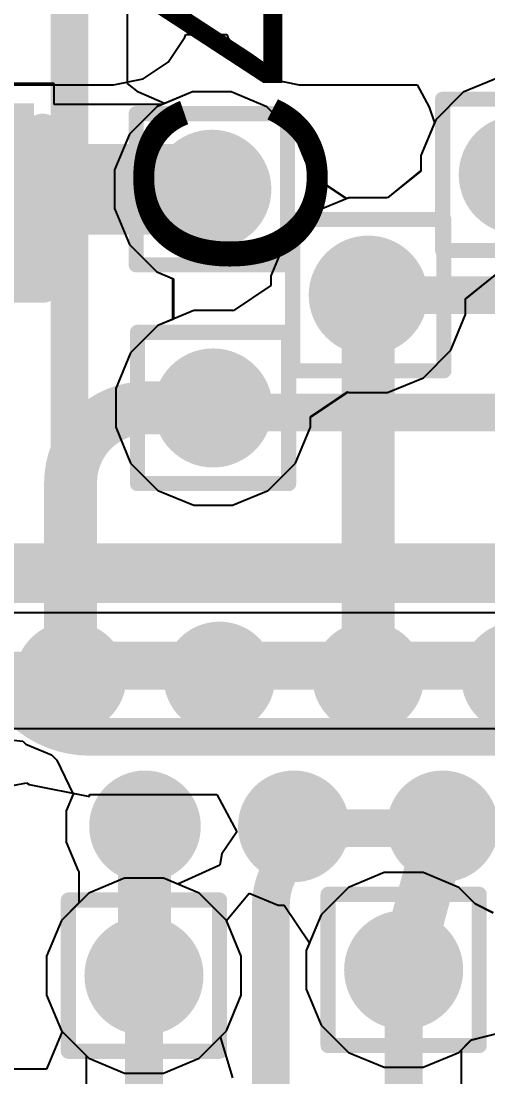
# Model space of a CAD drawing. Header units: inches. Extents: x -12 to 5355, y -7 to 5366.
# Drawn here: x 16.225 to 17.793, y 10.202 to 13.747 of the extents above; entities that cross this region are included whole.
import ezdxf

# ---------------------------------------------------------------- set-up
doc = ezdxf.new("R2010")
doc.units = ezdxf.units.IN
for name, color, linetype in [('BOTTOM LAYER', 5, 'Continuous'), ('Drill Drawing', 1, 'Continuous'), ('GROUND1', 16, 'Continuous'), ('GROUND2', 156, 'Continuous'), ('POWER', 76, 'Continuous'), ('SIGNAL', 90, 'Continuous'), ('TOP LAYER', 1, 'Continuous'), ('Top Overlay', 2, 'Continuous'), ('Top Paste', 8, 'Continuous'), ('Top Solder', 216, 'Continuous'), ('Via Holes', 16, 'Continuous')]:
    doc.layers.add(name, color=color, linetype=linetype)
doc.styles.add('Arial', font='', dxfattribs={"height": 0.2})
doc.styles.get('Arial').set_extended_font_data('Arial')

# ---------------------------------------------------------------- blocks, each defined once
blk = doc.blocks.new('AQFN50P700X700X85_HS_74N_42')
at = {"layer": 'TOP LAYER'}
h = blk.add_hatch(color=1, dxfattribs=at)
edge = h.paths.add_edge_path()
edge.add_arc((1.00000054, -2.74999958), 0.13750036, 0, 360)
h = blk.add_hatch(color=1, dxfattribs=at)
edge = h.paths.add_edge_path()
edge.add_arc((1.50000208, -2.74999958), 0.13750036, 0, 360)
h = blk.add_hatch(color=1, dxfattribs=at)
edge = h.paths.add_edge_path()
edge.add_arc((2.00000108, -2.74999958), 0.13750036, 0, 360)
h = blk.add_hatch(color=1, dxfattribs=at)
edge = h.paths.add_edge_path()
edge.add_arc((0.75000104, -3.24999858), 0.13750036, 0, 360)
h = blk.add_hatch(color=1, dxfattribs=at)
edge = h.paths.add_edge_path()
edge.add_arc((1.25000004, -3.24999858), 0.13750036, 0, 360)
h = blk.add_hatch(color=1, dxfattribs=at)
edge = h.paths.add_edge_path()
edge.add_arc((1.75000158, -3.24999858), 0.13750036, 0, 360)
h = blk.add_hatch(color=1, dxfattribs=at)
edge = h.paths.add_edge_path()
edge.add_arc((2.25000058, -3.24999858), 0.13750036, 0, 360)
at = {"layer": 'Top Paste'}
h = blk.add_hatch(color=8, dxfattribs=at)
edge = h.paths.add_edge_path()
edge.add_arc((1.00000054, -2.74999958), 0.1499997, 0, 360)
h = blk.add_hatch(color=8, dxfattribs=at)
edge = h.paths.add_edge_path()
edge.add_arc((1.50000208, -2.74999958), 0.1499997, 0, 360)
h = blk.add_hatch(color=8, dxfattribs=at)
edge = h.paths.add_edge_path()
edge.add_arc((2.00000108, -2.74999958), 0.1499997, 0, 360)
h = blk.add_hatch(color=8, dxfattribs=at)
edge = h.paths.add_edge_path()
edge.add_arc((0.75000104, -3.24999858), 0.1499997, 0, 360)
h = blk.add_hatch(color=8, dxfattribs=at)
edge = h.paths.add_edge_path()
edge.add_arc((1.25000004, -3.24999858), 0.1499997, 0, 360)
h = blk.add_hatch(color=8, dxfattribs=at)
edge = h.paths.add_edge_path()
edge.add_arc((1.75000158, -3.24999858), 0.1499997, 0, 360)
h = blk.add_hatch(color=8, dxfattribs=at)
edge = h.paths.add_edge_path()
edge.add_arc((2.25000058, -3.24999858), 0.1499997, 0, 360)
at = {"layer": 'Top Solder'}
h = blk.add_hatch(color=216, dxfattribs=at)
edge = h.paths.add_edge_path()
edge.add_arc((1.00000054, -2.74999958), 0.18750026, 0, 360)
h = blk.add_hatch(color=216, dxfattribs=at)
edge = h.paths.add_edge_path()
edge.add_arc((1.50000208, -2.74999958), 0.18750026, 0, 360)
h = blk.add_hatch(color=216, dxfattribs=at)
edge = h.paths.add_edge_path()
edge.add_arc((2.00000108, -2.74999958), 0.18750026, 0, 360)
h = blk.add_hatch(color=216, dxfattribs=at)
edge = h.paths.add_edge_path()
edge.add_arc((0.75000104, -3.24999858), 0.18750026, 0, 360)
h = blk.add_hatch(color=216, dxfattribs=at)
edge = h.paths.add_edge_path()
edge.add_arc((1.25000004, -3.24999858), 0.18750026, 0, 360)
h = blk.add_hatch(color=216, dxfattribs=at)
edge = h.paths.add_edge_path()
edge.add_arc((1.75000158, -3.24999858), 0.18750026, 0, 360)
h = blk.add_hatch(color=216, dxfattribs=at)
edge = h.paths.add_edge_path()
edge.add_arc((2.25000058, -3.24999858), 0.18750026, 0, 360)
at = {"layer": 'Top Overlay'}
blk.add_lwpolyline([(3.60000042, -3.59999788, 0.1999996, 0.1999996, 0), (-3.60000042, -3.59999788, 0.1999996, 0.1999996, 0)], format="xyseb", dxfattribs=at)
blk = doc.blocks.new('____0402_162')
at = {"layer": 'TOP LAYER'}
for points in [[(-0.6985, -0.3175), (-0.6985, 0.3175), (-0.2412999999999999, 0.3175), (-0.2413, -0.3175)], [(0.2412999999999999, -0.3175), (0.2413, 0.3175), (0.6985, 0.3175), (0.6985, -0.3175)]]:
    blk.add_hatch(color=1, dxfattribs=at).paths.add_polyline_path(points)
at = {"layer": 'Top Paste'}
for points in [[(-0.6985, -0.3175), (-0.6985, 0.3175), (-0.2412999999999999, 0.3175), (-0.2413, -0.3175)], [(0.2412999999999999, -0.3175), (0.2413, 0.3175), (0.6985, 0.3175), (0.6985, -0.3175)]]:
    blk.add_hatch(color=8, dxfattribs=at).paths.add_polyline_path(points)
at = {"layer": 'Top Solder'}
for points in [[(-0.7584998799999999, -0.37749988), (-0.7584998799999999, 0.37749988), (-0.18130012, 0.37749988), (-0.18130012, -0.37749988)], [(0.18130012, -0.37749988), (0.18130012, 0.37749988), (0.7584998799999999, 0.37749988), (0.7584998799999999, -0.37749988)]]:
    blk.add_hatch(color=216, dxfattribs=at).paths.add_polyline_path(points)
at = {"layer": 'Top Overlay'}
for points in [[(-0.7874, 0.4064, 0.127, 0.127, 0), (-0.7874, -0.4064, 0.127, 0.127, 0)], [(-0.7874, 0.4064, 0.127, 0.127, 0), (-0.2794, 0.4064, 0.127, 0.127, 0)], [(0.2794, 0.4064, 0.127, 0.127, 0), (0.7874, 0.4064, 0.127, 0.127, 0)], [(0.7874, 0.4064, 0.127, 0.127, 0), (0.7874, -0.4064, 0.127, 0.127, 0)], [(-0.7874, -0.4064, 0.127, 0.127, 0), (-0.2794, -0.4064, 0.127, 0.127, 0)], [(0.2794, -0.4064, 0.127, 0.127, 0), (0.7874, -0.4064, 0.127, 0.127, 0)]]:
    blk.add_lwpolyline(points, format="xyseb", dxfattribs=at)
for points in [[(-0.8191499999999999, 0.4064, 0.0635, 0.0635, 1), (-0.7556499999999999, 0.4064, 0.0635, 0.0635, 1)], [(-0.8191499999999999, 0.4064, 0.0635, 0.0635, 1), (-0.7556499999999999, 0.4064, 0.0635, 0.0635, 1)], [(-0.31115, 0.4064, 0.0635, 0.0635, 1), (-0.24765, 0.4064, 0.0635, 0.0635, 1)], [(0.24765, 0.4064, 0.0635, 0.0635, 1), (0.31115, 0.4064, 0.0635, 0.0635, 1)], [(0.7556499999999999, 0.4064, 0.0635, 0.0635, 1), (0.8191499999999999, 0.4064, 0.0635, 0.0635, 1)], [(0.7556499999999999, 0.4064, 0.0635, 0.0635, 1), (0.8191499999999999, 0.4064, 0.0635, 0.0635, 1)], [(-0.8191499999999999, -0.4064, 0.0635, 0.0635, 1), (-0.7556499999999999, -0.4064, 0.0635, 0.0635, 1)], [(-0.8191499999999999, -0.4064, 0.0635, 0.0635, 1), (-0.7556499999999999, -0.4064, 0.0635, 0.0635, 1)], [(-0.31115, -0.4064, 0.0635, 0.0635, 1), (-0.24765, -0.4064, 0.0635, 0.0635, 1)], [(0.24765, -0.4064, 0.0635, 0.0635, 1), (0.31115, -0.4064, 0.0635, 0.0635, 1)], [(0.7556499999999999, -0.4064, 0.0635, 0.0635, 1), (0.8191499999999999, -0.4064, 0.0635, 0.0635, 1)], [(0.7556499999999999, -0.4064, 0.0635, 0.0635, 1), (0.8191499999999999, -0.4064, 0.0635, 0.0635, 1)]]:
    blk.add_lwpolyline(points, format="xyseb", close=True, dxfattribs=at)

msp = doc.modelspace()

# ---------------------------------------------------------------- hatches: boundary and pattern name
at = {"layer": 'BOTTOM LAYER'}
h = msp.add_hatch(color=5, dxfattribs=at)
edge = h.paths.add_edge_path()
edge.add_arc((17.89500104, 13.23105812), 0.1999996, 0, 360)
h = msp.add_hatch(color=5, dxfattribs=at)
edge = h.paths.add_edge_path()
edge.add_arc((16.8656, 13.1826), 0.1999996, 0, 360)
h = msp.add_hatch(color=5, dxfattribs=at)
edge = h.paths.add_edge_path()
edge.add_arc((17.39099646, 12.827), 0.1999996, 0, 360)
h = msp.add_hatch(color=5, dxfattribs=at)
edge = h.paths.add_edge_path()
edge.add_arc((16.86980624, 12.44808788), 0.1999996, 0, 360)
h = msp.add_hatch(color=5, dxfattribs=at)
edge = h.paths.add_edge_path()
edge.add_arc((17.5100107, 10.56076882), 0.1999996, 0, 360)
h = msp.add_hatch(color=5, dxfattribs=at)
edge = h.paths.add_edge_path()
edge.add_arc((16.63758166, 10.54158928), 0.1999996, 0, 360)
at = {"layer": 'GROUND1'}
h = msp.add_hatch(color=16, dxfattribs=at)
edge = h.paths.add_edge_path()
edge.add_arc((17.89500104, 13.23105812), 0.1999996, 0, 360)
h = msp.add_hatch(color=16, dxfattribs=at)
edge = h.paths.add_edge_path()
edge.add_arc((16.8656, 13.1826), 0.1999996, 0, 360)
h = msp.add_hatch(color=16, dxfattribs=at)
edge = h.paths.add_edge_path()
edge.add_arc((17.39099646, 12.827), 0.1999996, 0, 360)
h = msp.add_hatch(color=16, dxfattribs=at)
edge = h.paths.add_edge_path()
edge.add_arc((16.86980624, 12.44808788), 0.1999996, 0, 360)
h = msp.add_hatch(color=16, dxfattribs=at)
edge = h.paths.add_edge_path()
edge.add_arc((17.5100107, 10.56076882), 0.1999996, 0, 360)
h = msp.add_hatch(color=16, dxfattribs=at)
edge = h.paths.add_edge_path()
edge.add_arc((16.63758166, 10.54158928), 0.1999996, 0, 360)
at = {"layer": 'GROUND2'}
h = msp.add_hatch(color=156, dxfattribs=at)
edge = h.paths.add_edge_path()
edge.add_arc((17.89500104, 13.23105812), 0.1999996, 0, 360)
h = msp.add_hatch(color=156, dxfattribs=at)
edge = h.paths.add_edge_path()
edge.add_arc((16.8656, 13.1826), 0.1999996, 0, 360)
h = msp.add_hatch(color=156, dxfattribs=at)
edge = h.paths.add_edge_path()
edge.add_arc((17.39099646, 12.827), 0.1999996, 0, 360)
h = msp.add_hatch(color=156, dxfattribs=at)
edge = h.paths.add_edge_path()
edge.add_arc((16.86980624, 12.44808788), 0.1999996, 0, 360)
h = msp.add_hatch(color=156, dxfattribs=at)
edge = h.paths.add_edge_path()
edge.add_arc((17.5100107, 10.56076882), 0.1999996, 0, 360)
h = msp.add_hatch(color=156, dxfattribs=at)
edge = h.paths.add_edge_path()
edge.add_arc((16.63758166, 10.54158928), 0.1999996, 0, 360)
at = {"layer": 'POWER'}
h = msp.add_hatch(color=76, dxfattribs=at)
edge = h.paths.add_edge_path()
edge.add_arc((17.89500104, 13.23105812), 0.1999996, 0, 360)
h = msp.add_hatch(color=76, dxfattribs=at)
edge = h.paths.add_edge_path()
edge.add_arc((16.8656, 13.1826), 0.1999996, 0, 360)
h = msp.add_hatch(color=76, dxfattribs=at)
edge = h.paths.add_edge_path()
edge.add_arc((17.39099646, 12.827), 0.1999996, 0, 360)
h = msp.add_hatch(color=76, dxfattribs=at)
edge = h.paths.add_edge_path()
edge.add_arc((16.86980624, 12.44808788), 0.1999996, 0, 360)
h = msp.add_hatch(color=76, dxfattribs=at)
edge = h.paths.add_edge_path()
edge.add_arc((17.5100107, 10.56076882), 0.1999996, 0, 360)
h = msp.add_hatch(color=76, dxfattribs=at)
edge = h.paths.add_edge_path()
edge.add_arc((16.63758166, 10.54158928), 0.1999996, 0, 360)
at = {"layer": 'SIGNAL'}
h = msp.add_hatch(color=90, dxfattribs=at)
edge = h.paths.add_edge_path()
edge.add_arc((17.89500104, 13.23105812), 0.1999996, 0, 360)
h = msp.add_hatch(color=90, dxfattribs=at)
edge = h.paths.add_edge_path()
edge.add_arc((16.8656, 13.1826), 0.1999996, 0, 360)
h = msp.add_hatch(color=90, dxfattribs=at)
edge = h.paths.add_edge_path()
edge.add_arc((17.39099646, 12.827), 0.1999996, 0, 360)
h = msp.add_hatch(color=90, dxfattribs=at)
edge = h.paths.add_edge_path()
edge.add_arc((16.86980624, 12.44808788), 0.1999996, 0, 360)
h = msp.add_hatch(color=90, dxfattribs=at)
edge = h.paths.add_edge_path()
edge.add_arc((17.5100107, 10.56076882), 0.1999996, 0, 360)
h = msp.add_hatch(color=90, dxfattribs=at)
edge = h.paths.add_edge_path()
edge.add_arc((16.63758166, 10.54158928), 0.1999996, 0, 360)
at = {"layer": 'TOP LAYER'}
h = msp.add_hatch(color=1, dxfattribs=at)
edge = h.paths.add_edge_path()
edge.add_arc((17.89500104, 13.23105812), 0.1999996, 0, 360)
h = msp.add_hatch(color=1, dxfattribs=at)
edge = h.paths.add_edge_path()
edge.add_arc((16.8656, 13.1826), 0.1999996, 0, 360)
h = msp.add_hatch(color=1, dxfattribs=at)
edge = h.paths.add_edge_path()
edge.add_arc((17.39099646, 12.827), 0.1999996, 0, 360)
h = msp.add_hatch(color=1, dxfattribs=at)
edge = h.paths.add_edge_path()
edge.add_arc((16.86980624, 12.44808788), 0.1999996, 0, 360)
h = msp.add_hatch(color=1, dxfattribs=at)
edge = h.paths.add_edge_path()
edge.add_arc((17.5100107, 10.56076882), 0.1999996, 0, 360)
h = msp.add_hatch(color=1, dxfattribs=at)
edge = h.paths.add_edge_path()
edge.add_arc((16.63758166, 10.54158928), 0.1999996, 0, 360)
at = {"layer": 'Via Holes'}
h = msp.add_hatch(color=7, dxfattribs=at)
edge = h.paths.add_edge_path()
edge.add_arc((16.8656, 13.1826), 0.0999998, 0, 360)
h = msp.add_hatch(color=7, dxfattribs=at)
edge = h.paths.add_edge_path()
edge.add_arc((17.39099646, 12.827), 0.0999998, 0, 360)
h = msp.add_hatch(color=7, dxfattribs=at)
edge = h.paths.add_edge_path()
edge.add_arc((16.86980624, 12.44808788), 0.0999998, 0, 360)
h = msp.add_hatch(color=7, dxfattribs=at)
edge = h.paths.add_edge_path()
edge.add_arc((16.63758166, 10.54158928), 0.0999998, 0, 360)
h = msp.add_hatch(color=7, dxfattribs=at)
edge = h.paths.add_edge_path()
edge.add_arc((17.5100107, 10.56076882), 0.0999998, 0, 360)

# ---------------------------------------------------------------- linework, layer by layer
at = {"layer": 'BOTTOM LAYER'}
for p, q in [((17.82995672, 13.55805772), (17.70977154, 13.50827372)), ((16.80055568, 13.5095996), (16.6803705, 13.4598156)), ((16.93064432, 13.5095996), (16.80055568, 13.5095996)), ((17.0508295, 13.4598156), (16.93064432, 13.5095996)), ((17.70977154, 13.50827372), (17.61778544, 13.41628762)), ((16.6803705, 13.4598156), (16.5883844, 13.3678295)), ((17.1428156, 13.3678295), (17.0508295, 13.4598156)), ((17.61778544, 13.41628762), (17.56800144, 13.29610244)), ((16.5883844, 13.3678295), (16.5386004, 13.24764432)), ((17.1925996, 13.24764432), (17.1428156, 13.3678295)), ((17.56800144, 13.29610244), (17.56800144, 13.24508908)), ((16.5386004, 13.24764432), (16.5386004, 13.11755568)), ((17.1925996, 13.23622702), (17.1925996, 13.24764432)), ((17.31960214, 13.15136816), (17.1925996, 13.23622702)), ((17.56800144, 13.24508908), (17.45681294, 13.15462952)), ((17.32595214, 13.1539996), (17.31960214, 13.15136816)), ((17.45066868, 13.1539996), (17.32595214, 13.1539996)), ((17.45681294, 13.15462952), (17.45066868, 13.1539996)), ((16.5386004, 13.11755568), (16.5883844, 12.9973705)), ((16.5883844, 12.9973705), (16.6803705, 12.9053844)), ((16.6803705, 12.9053844), (16.7339137, 12.88320512)), ((16.7339137, 12.88320512), (16.7339137, 12.74574032)), ((17.71799606, 12.81296904), (17.82918456, 12.9034286)), ((17.71799606, 12.76195568), (17.71799606, 12.81296904)), ((16.7339137, 12.74574032), (16.68457674, 12.72530348)), ((17.66821206, 12.6417705), (17.71799606, 12.76195568)), ((16.68457674, 12.72530348), (16.59259064, 12.63331738)), ((16.59259064, 12.63331738), (16.54280664, 12.5131322)), ((17.57622596, 12.5497844), (17.66821206, 12.6417705)), ((17.45604078, 12.5000004), (17.57622596, 12.5497844)), ((16.54280664, 12.5131322), (16.54280664, 12.38304356)), ((17.19680584, 12.41603054), (17.32380838, 12.5008894)), ((17.32380838, 12.5008894), (17.32595214, 12.5000004)), ((17.32595214, 12.5000004), (17.45604078, 12.5000004)), ((17.19680584, 12.38304356), (17.19680584, 12.41603054)), ((16.54280664, 12.38304356), (16.59259064, 12.26285838)), ((17.14702184, 12.26285838), (17.19680584, 12.38304356)), ((16.59259064, 12.26285838), (16.68457674, 12.17087228)), ((17.05503574, 12.17087228), (17.14702184, 12.26285838)), ((16.68457674, 12.17087228), (16.80476192, 12.12108828)), ((16.93485056, 12.12108828), (17.05503574, 12.17087228)), ((16.80476192, 12.12108828), (16.93485056, 12.12108828)), ((18.02519128, 11.75985202), (14.40601386, 11.75985202)), ((14.36012622, 11.3713895), (22.7084128, 11.3713895)), ((17.44496638, 10.88776842), (17.3247812, 10.83798442)), ((17.57505502, 10.88776842), (17.44496638, 10.88776842)), ((17.6952402, 10.83798442), (17.57505502, 10.88776842)), ((16.57253734, 10.86858888), (16.45235216, 10.81880488)), ((16.70262598, 10.86858888), (16.57253734, 10.86858888)), ((16.82281116, 10.81880488), (16.70262598, 10.86858888)), ((16.45235216, 10.81880488), (16.36036606, 10.72681878)), ((16.91479726, 10.72681878), (16.82281116, 10.81880488)), ((17.3247812, 10.83798442), (17.2327951, 10.74599832)), ((17.75041662, 10.782808), (17.6952402, 10.83798442)), ((17.81080512, 10.75205876), (17.75041662, 10.782808)), ((17.2327951, 10.74599832), (17.1830111, 10.62581314)), ((16.36036606, 10.72681878), (16.31058206, 10.6066336)), ((16.96458126, 10.6066336), (16.91479726, 10.72681878)), ((16.31058206, 10.6066336), (16.31058206, 10.47654496)), ((16.96458126, 10.47654496), (16.96458126, 10.6066336)), ((17.1830111, 10.62581314), (17.1830111, 10.4957245)), ((17.1830111, 10.4957245), (17.2327951, 10.37553932)), ((16.31058206, 10.47654496), (16.36036606, 10.35635978)), ((16.91479726, 10.35635978), (16.96458126, 10.47654496)), ((16.36249458, 10.35423126), (16.30988864, 10.22723126)), ((16.36036606, 10.35635978), (16.36249458, 10.35423126)), ((16.89422834, 10.33579086), (16.91479726, 10.35635978)), ((17.2327951, 10.37553932), (17.3247812, 10.28355322)), ((16.93603166, 10.19798824), (16.89422834, 10.33579086)), ((17.6952402, 10.28355322), (17.73612404, 10.32443706)), ((17.73612404, 10.32443706), (17.83678678, 10.35029934)), ((17.3247812, 10.28355322), (17.44496638, 10.23376922)), ((17.57505502, 10.23376922), (17.6952402, 10.28355322)), ((16.30988864, 10.22723126), (13.9600051, 10.22723126)), ((17.44496638, 10.23376922), (17.57505502, 10.23376922))]:
    msp.add_line(p, q, dxfattribs=at)
msp.add_lwpolyline([(11.29810288, 11.56562076, 0.127, 0.127, 0), (22.7084128, 11.56562076, 0.127, 0.127, 0)], format="xyseb", dxfattribs=at)
at = {"layer": 'Drill Drawing'}
for points in [[(17.64100104, 13.48505812, 0.0508, 0.0508, 0), (18.14900104, 13.48505812, 0.0508, 0.0508, 0)], [(17.64100104, 12.97705812, 0.0508, 0.0508, 0), (17.64100104, 13.48505812, 0.0508, 0.0508, 0)], [(16.6116, 13.4366, 0.0508, 0.0508, 0), (17.1196, 13.4366, 0.0508, 0.0508, 0)], [(16.6116, 12.9286, 0.0508, 0.0508, 0), (16.6116, 13.4366, 0.0508, 0.0508, 0)], [(17.1196, 12.9286, 0.0508, 0.0508, 0), (17.1196, 13.4366, 0.0508, 0.0508, 0)], [(17.13699646, 13.081, 0.0508, 0.0508, 0), (17.64499646, 13.081, 0.0508, 0.0508, 0)], [(17.13699646, 12.573, 0.0508, 0.0508, 0), (17.13699646, 13.081, 0.0508, 0.0508, 0)], [(17.64499646, 12.573, 0.0508, 0.0508, 0), (17.64499646, 13.081, 0.0508, 0.0508, 0)], [(17.64100104, 12.97705812, 0.0508, 0.0508, 0), (18.14900104, 12.97705812, 0.0508, 0.0508, 0)], [(16.6116, 12.9286, 0.0508, 0.0508, 0), (17.1196, 12.9286, 0.0508, 0.0508, 0)], [(16.61580624, 12.70208788, 0.0508, 0.0508, 0), (17.12380624, 12.70208788, 0.0508, 0.0508, 0)], [(16.61580624, 12.19408788, 0.0508, 0.0508, 0), (16.61580624, 12.70208788, 0.0508, 0.0508, 0)], [(17.12380624, 12.19408788, 0.0508, 0.0508, 0), (17.12380624, 12.70208788, 0.0508, 0.0508, 0)], [(17.13699646, 12.573, 0.0508, 0.0508, 0), (17.64499646, 12.573, 0.0508, 0.0508, 0)], [(16.61580624, 12.19408788, 0.0508, 0.0508, 0), (17.12380624, 12.19408788, 0.0508, 0.0508, 0)], [(16.38358166, 10.79558928, 0.0508, 0.0508, 0), (16.89158166, 10.79558928, 0.0508, 0.0508, 0)], [(16.38358166, 10.28758928, 0.0508, 0.0508, 0), (16.38358166, 10.79558928, 0.0508, 0.0508, 0)], [(16.89158166, 10.28758928, 0.0508, 0.0508, 0), (16.89158166, 10.79558928, 0.0508, 0.0508, 0)], [(17.2560107, 10.81476882, 0.0508, 0.0508, 0), (17.7640107, 10.81476882, 0.0508, 0.0508, 0)], [(17.2560107, 10.30676882, 0.0508, 0.0508, 0), (17.2560107, 10.81476882, 0.0508, 0.0508, 0)], [(17.7640107, 10.30676882, 0.0508, 0.0508, 0), (17.7640107, 10.81476882, 0.0508, 0.0508, 0)], [(17.2560107, 10.30676882, 0.0508, 0.0508, 0), (17.7640107, 10.30676882, 0.0508, 0.0508, 0)], [(16.38358166, 10.28758928, 0.0508, 0.0508, 0), (16.89158166, 10.28758928, 0.0508, 0.0508, 0)]]:
    msp.add_lwpolyline(points, format="xyseb", dxfattribs=at)
for points in [[(17.62830104, 13.48505812, 0.0254, 0.0254, 1), (17.65370104, 13.48505812, 0.0254, 0.0254, 1)], [(17.62830104, 13.48505812, 0.0254, 0.0254, 1), (17.65370104, 13.48505812, 0.0254, 0.0254, 1)], [(16.5989, 13.4366, 0.0254, 0.0254, 1), (16.6243, 13.4366, 0.0254, 0.0254, 1)], [(16.5989, 13.4366, 0.0254, 0.0254, 1), (16.6243, 13.4366, 0.0254, 0.0254, 1)], [(17.1069, 13.4366, 0.0254, 0.0254, 1), (17.1323, 13.4366, 0.0254, 0.0254, 1)], [(17.1069, 13.4366, 0.0254, 0.0254, 1), (17.1323, 13.4366, 0.0254, 0.0254, 1)], [(17.12429646, 13.081, 0.0254, 0.0254, 1), (17.14969646, 13.081, 0.0254, 0.0254, 1)], [(17.12429646, 13.081, 0.0254, 0.0254, 1), (17.14969646, 13.081, 0.0254, 0.0254, 1)], [(17.63229646, 13.081, 0.0254, 0.0254, 1), (17.65769646, 13.081, 0.0254, 0.0254, 1)], [(17.63229646, 13.081, 0.0254, 0.0254, 1), (17.65769646, 13.081, 0.0254, 0.0254, 1)], [(17.62830104, 12.97705812, 0.0254, 0.0254, 1), (17.65370104, 12.97705812, 0.0254, 0.0254, 1)], [(17.62830104, 12.97705812, 0.0254, 0.0254, 1), (17.65370104, 12.97705812, 0.0254, 0.0254, 1)], [(16.5989, 12.9286, 0.0254, 0.0254, 1), (16.6243, 12.9286, 0.0254, 0.0254, 1)], [(16.5989, 12.9286, 0.0254, 0.0254, 1), (16.6243, 12.9286, 0.0254, 0.0254, 1)], [(17.1069, 12.9286, 0.0254, 0.0254, 1), (17.1323, 12.9286, 0.0254, 0.0254, 1)], [(17.1069, 12.9286, 0.0254, 0.0254, 1), (17.1323, 12.9286, 0.0254, 0.0254, 1)], [(16.60310624, 12.70208788, 0.0254, 0.0254, 1), (16.62850624, 12.70208788, 0.0254, 0.0254, 1)], [(16.60310624, 12.70208788, 0.0254, 0.0254, 1), (16.62850624, 12.70208788, 0.0254, 0.0254, 1)], [(17.11110624, 12.70208788, 0.0254, 0.0254, 1), (17.13650624, 12.70208788, 0.0254, 0.0254, 1)], [(17.11110624, 12.70208788, 0.0254, 0.0254, 1), (17.13650624, 12.70208788, 0.0254, 0.0254, 1)], [(17.12429646, 12.573, 0.0254, 0.0254, 1), (17.14969646, 12.573, 0.0254, 0.0254, 1)], [(17.12429646, 12.573, 0.0254, 0.0254, 1), (17.14969646, 12.573, 0.0254, 0.0254, 1)], [(17.63229646, 12.573, 0.0254, 0.0254, 1), (17.65769646, 12.573, 0.0254, 0.0254, 1)], [(17.63229646, 12.573, 0.0254, 0.0254, 1), (17.65769646, 12.573, 0.0254, 0.0254, 1)], [(16.60310624, 12.19408788, 0.0254, 0.0254, 1), (16.62850624, 12.19408788, 0.0254, 0.0254, 1)], [(16.60310624, 12.19408788, 0.0254, 0.0254, 1), (16.62850624, 12.19408788, 0.0254, 0.0254, 1)], [(17.11110624, 12.19408788, 0.0254, 0.0254, 1), (17.13650624, 12.19408788, 0.0254, 0.0254, 1)], [(17.11110624, 12.19408788, 0.0254, 0.0254, 1), (17.13650624, 12.19408788, 0.0254, 0.0254, 1)], [(16.37088166, 10.79558928, 0.0254, 0.0254, 1), (16.39628166, 10.79558928, 0.0254, 0.0254, 1)], [(16.37088166, 10.79558928, 0.0254, 0.0254, 1), (16.39628166, 10.79558928, 0.0254, 0.0254, 1)], [(16.87888166, 10.79558928, 0.0254, 0.0254, 1), (16.90428166, 10.79558928, 0.0254, 0.0254, 1)], [(16.87888166, 10.79558928, 0.0254, 0.0254, 1), (16.90428166, 10.79558928, 0.0254, 0.0254, 1)], [(17.2433107, 10.81476882, 0.0254, 0.0254, 1), (17.2687107, 10.81476882, 0.0254, 0.0254, 1)], [(17.2433107, 10.81476882, 0.0254, 0.0254, 1), (17.2687107, 10.81476882, 0.0254, 0.0254, 1)], [(17.7513107, 10.81476882, 0.0254, 0.0254, 1), (17.7767107, 10.81476882, 0.0254, 0.0254, 1)], [(17.7513107, 10.81476882, 0.0254, 0.0254, 1), (17.7767107, 10.81476882, 0.0254, 0.0254, 1)], [(17.2433107, 10.30676882, 0.0254, 0.0254, 1), (17.2687107, 10.30676882, 0.0254, 0.0254, 1)], [(17.2433107, 10.30676882, 0.0254, 0.0254, 1), (17.2687107, 10.30676882, 0.0254, 0.0254, 1)], [(17.7513107, 10.30676882, 0.0254, 0.0254, 1), (17.7767107, 10.30676882, 0.0254, 0.0254, 1)], [(17.7513107, 10.30676882, 0.0254, 0.0254, 1), (17.7767107, 10.30676882, 0.0254, 0.0254, 1)], [(16.37088166, 10.28758928, 0.0254, 0.0254, 1), (16.39628166, 10.28758928, 0.0254, 0.0254, 1)], [(16.37088166, 10.28758928, 0.0254, 0.0254, 1), (16.39628166, 10.28758928, 0.0254, 0.0254, 1)], [(16.87888166, 10.28758928, 0.0254, 0.0254, 1), (16.90428166, 10.28758928, 0.0254, 0.0254, 1)], [(16.87888166, 10.28758928, 0.0254, 0.0254, 1), (16.90428166, 10.28758928, 0.0254, 0.0254, 1)]]:
    msp.add_lwpolyline(points, format="xyseb", close=True, dxfattribs=at)
at = {"layer": 'GROUND1'}
for p, q in [((17.82995672, 13.55805772), (17.70977154, 13.50827372)), ((16.80055568, 13.5095996), (16.6803705, 13.4598156)), ((16.93064432, 13.5095996), (16.80055568, 13.5095996)), ((17.0508295, 13.4598156), (16.93064432, 13.5095996)), ((17.70977154, 13.50827372), (17.61778544, 13.41628762)), ((16.6803705, 13.4598156), (16.5883844, 13.3678295)), ((17.1428156, 13.3678295), (17.0508295, 13.4598156)), ((17.61778544, 13.41628762), (17.56800144, 13.29610244)), ((16.5883844, 13.3678295), (16.5386004, 13.24764432)), ((17.1925996, 13.24764432), (17.1428156, 13.3678295)), ((17.56800144, 13.29610244), (17.56800144, 13.24508908)), ((16.5386004, 13.24764432), (16.5386004, 13.11755568)), ((17.1925996, 13.23622702), (17.1925996, 13.24764432)), ((17.31960214, 13.15136816), (17.1925996, 13.23622702)), ((17.56800144, 13.24508908), (17.45681294, 13.15462952)), ((17.32595214, 13.1539996), (17.31960214, 13.15136816)), ((17.45066868, 13.1539996), (17.32595214, 13.1539996)), ((17.45681294, 13.15462952), (17.45066868, 13.1539996)), ((16.5386004, 13.11755568), (16.5883844, 12.9973705)), ((16.5883844, 12.9973705), (16.6803705, 12.9053844)), ((16.6803705, 12.9053844), (16.7339137, 12.88320512)), ((16.7339137, 12.88320512), (16.7339137, 12.74574032)), ((17.71799606, 12.81296904), (17.82918456, 12.9034286)), ((17.71799606, 12.76195568), (17.71799606, 12.81296904)), ((16.7339137, 12.74574032), (16.68457674, 12.72530348)), ((17.66821206, 12.6417705), (17.71799606, 12.76195568)), ((16.68457674, 12.72530348), (16.59259064, 12.63331738)), ((16.59259064, 12.63331738), (16.54280664, 12.5131322)), ((17.57622596, 12.5497844), (17.66821206, 12.6417705)), ((17.45604078, 12.5000004), (17.57622596, 12.5497844)), ((16.54280664, 12.5131322), (16.54280664, 12.38304356)), ((17.19680584, 12.41603054), (17.32380838, 12.5008894)), ((17.32380838, 12.5008894), (17.32595214, 12.5000004)), ((17.32595214, 12.5000004), (17.45604078, 12.5000004)), ((17.19680584, 12.38304356), (17.19680584, 12.41603054)), ((16.54280664, 12.38304356), (16.59259064, 12.26285838)), ((17.14702184, 12.26285838), (17.19680584, 12.38304356)), ((16.59259064, 12.26285838), (16.68457674, 12.17087228)), ((17.05503574, 12.17087228), (17.14702184, 12.26285838)), ((16.68457674, 12.17087228), (16.80476192, 12.12108828)), ((16.93485056, 12.12108828), (17.05503574, 12.17087228)), ((16.80476192, 12.12108828), (16.93485056, 12.12108828)), ((17.44496638, 10.88776842), (17.3247812, 10.83798442)), ((17.57505502, 10.88776842), (17.44496638, 10.88776842)), ((17.6952402, 10.83798442), (17.57505502, 10.88776842)), ((16.57253734, 10.86858888), (16.45235216, 10.81880488)), ((16.70262598, 10.86858888), (16.57253734, 10.86858888)), ((16.82281116, 10.81880488), (16.70262598, 10.86858888)), ((16.45235216, 10.81880488), (16.36036606, 10.72681878)), ((16.91479726, 10.72681878), (16.82281116, 10.81880488)), ((17.3247812, 10.83798442), (17.2327951, 10.74599832)), ((17.75041662, 10.782808), (17.6952402, 10.83798442)), ((17.81080512, 10.75205876), (17.75041662, 10.782808)), ((17.2327951, 10.74599832), (17.1830111, 10.62581314)), ((16.36036606, 10.72681878), (16.31058206, 10.6066336)), ((16.96458126, 10.6066336), (16.91479726, 10.72681878)), ((16.31058206, 10.6066336), (16.31058206, 10.47654496)), ((16.96458126, 10.47654496), (16.96458126, 10.6066336)), ((17.1830111, 10.62581314), (17.1830111, 10.4957245)), ((17.1830111, 10.4957245), (17.2327951, 10.37553932)), ((16.31058206, 10.47654496), (16.36036606, 10.35635978)), ((16.91479726, 10.35635978), (16.96458126, 10.47654496)), ((16.36036606, 10.35635978), (16.45235216, 10.26437368)), ((16.82281116, 10.26437368), (16.91479726, 10.35635978)), ((17.2327951, 10.37553932), (17.3247812, 10.28355322)), ((17.6952402, 10.28355322), (17.73612404, 10.32443706)), ((17.73612404, 10.32443706), (17.83678678, 10.35029934)), ((17.3247812, 10.28355322), (17.44496638, 10.23376922)), ((17.57505502, 10.23376922), (17.6952402, 10.28355322)), ((16.45235216, 10.26437368), (16.57253734, 10.21458968)), ((16.70262598, 10.21458968), (16.82281116, 10.26437368)), ((16.57253734, 10.21458968), (16.70262598, 10.21458968)), ((17.44496638, 10.23376922), (17.57505502, 10.23376922))]:
    msp.add_line(p, q, dxfattribs=at)
at = {"layer": 'GROUND2'}
for p, q in [((17.82995672, 13.55805772), (17.70977154, 13.50827372)), ((16.80055568, 13.5095996), (16.6803705, 13.4598156)), ((16.93064432, 13.5095996), (16.80055568, 13.5095996)), ((17.0508295, 13.4598156), (16.93064432, 13.5095996)), ((17.70977154, 13.50827372), (17.61778544, 13.41628762)), ((16.6803705, 13.4598156), (16.5883844, 13.3678295)), ((17.1428156, 13.3678295), (17.0508295, 13.4598156)), ((17.61778544, 13.41628762), (17.56800144, 13.29610244)), ((16.5883844, 13.3678295), (16.5386004, 13.24764432)), ((17.1925996, 13.24764432), (17.1428156, 13.3678295)), ((17.56800144, 13.29610244), (17.56800144, 13.242925)), ((16.5386004, 13.24764432), (16.5386004, 13.11755568)), ((17.1925996, 13.23406294), (17.1925996, 13.24764432)), ((17.31760316, 13.15054012), (17.1925996, 13.23406294)), ((17.56800144, 13.242925), (17.4565691, 13.15442124)), ((17.32595214, 13.1539996), (17.31760316, 13.15054012)), ((17.45251526, 13.1539996), (17.32595214, 13.1539996)), ((17.4565691, 13.15442124), (17.45251526, 13.1539996)), ((16.5386004, 13.11755568), (16.5883844, 12.9973705)), ((16.5883844, 12.9973705), (16.6803705, 12.9053844)), ((16.6803705, 12.9053844), (16.73652482, 12.88212308)), ((16.73652482, 12.88212308), (16.73652482, 12.74682236)), ((17.71799606, 12.81513312), (17.8294284, 12.90363688)), ((17.71799606, 12.76195568), (17.71799606, 12.81513312)), ((16.73652482, 12.74682236), (16.68457674, 12.72530348)), ((17.66821206, 12.6417705), (17.71799606, 12.76195568)), ((16.68457674, 12.72530348), (16.59259064, 12.63331738)), ((16.59259064, 12.63331738), (16.54280664, 12.5131322)), ((17.57622596, 12.5497844), (17.66821206, 12.6417705)), ((17.45604078, 12.5000004), (17.57622596, 12.5497844)), ((16.54280664, 12.5131322), (16.54280664, 12.38304356)), ((17.19680584, 12.41819462), (17.3218094, 12.50171744)), ((17.3218094, 12.50171744), (17.32595214, 12.5000004)), ((17.32595214, 12.5000004), (17.45604078, 12.5000004)), ((17.19680584, 12.38304356), (17.19680584, 12.41819462)), ((16.54280664, 12.38304356), (16.59259064, 12.26285838)), ((17.14702184, 12.26285838), (17.19680584, 12.38304356)), ((16.59259064, 12.26285838), (16.68457674, 12.17087228)), ((17.05503574, 12.17087228), (17.14702184, 12.26285838)), ((16.68457674, 12.17087228), (16.80476192, 12.12108828)), ((16.93485056, 12.12108828), (17.05503574, 12.17087228)), ((16.80476192, 12.12108828), (16.93485056, 12.12108828)), ((17.44496638, 10.88776842), (17.3247812, 10.83798442)), ((17.57505502, 10.88776842), (17.44496638, 10.88776842)), ((17.6952402, 10.83798442), (17.57505502, 10.88776842)), ((16.57253734, 10.86858888), (16.45235216, 10.81880488)), ((16.70262598, 10.86858888), (16.57253734, 10.86858888)), ((16.82281116, 10.81880488), (16.70262598, 10.86858888)), ((16.45235216, 10.81880488), (16.36036606, 10.72681878)), ((16.91479726, 10.72681878), (16.82281116, 10.81880488)), ((17.3247812, 10.83798442), (17.2327951, 10.74599832)), ((17.75172472, 10.7814999), (17.6952402, 10.83798442)), ((17.81070606, 10.75181492), (17.75172472, 10.7814999)), ((17.2327951, 10.74599832), (17.1830111, 10.62581314)), ((16.36036606, 10.72681878), (16.31058206, 10.6066336)), ((16.96458126, 10.6066336), (16.91479726, 10.72681878)), ((16.31058206, 10.6066336), (16.31058206, 10.47654496)), ((16.96458126, 10.47654496), (16.96458126, 10.6066336)), ((17.1830111, 10.62581314), (17.1830111, 10.4957245)), ((17.1830111, 10.4957245), (17.2327951, 10.37553932)), ((16.31058206, 10.47654496), (16.36036606, 10.35635978)), ((16.91479726, 10.35635978), (16.96458126, 10.47654496)), ((16.36036606, 10.35635978), (16.45235216, 10.26437368)), ((16.82281116, 10.26437368), (16.91479726, 10.35635978)), ((17.2327951, 10.37553932), (17.3247812, 10.28355322)), ((17.6952402, 10.28355322), (17.73765312, 10.32596614)), ((17.73765312, 10.32596614), (17.83688584, 10.35054318)), ((17.3247812, 10.28355322), (17.44496638, 10.23376922)), ((17.57505502, 10.23376922), (17.6952402, 10.28355322)), ((16.45235216, 10.26437368), (16.57253734, 10.21458968)), ((16.70262598, 10.21458968), (16.82281116, 10.26437368)), ((16.57253734, 10.21458968), (16.70262598, 10.21458968)), ((17.44496638, 10.23376922), (17.57505502, 10.23376922))]:
    msp.add_line(p, q, dxfattribs=at)
at = {"layer": 'POWER'}
for p, q in [((16.71846796, 13.60907362), (16.77460704, 13.69309174)), ((16.77460704, 13.69309174), (16.77846276, 13.70240084)), ((16.77846276, 13.70240084), (16.91592756, 13.70240084)), ((16.91592756, 13.70240084), (16.91978328, 13.69309174)), ((16.91978328, 13.69309174), (16.97592236, 13.60907616)), ((16.63444984, 13.55293708), (16.71846796, 13.60907362)), ((16.97592236, 13.60907616), (17.05994048, 13.55293708)), ((16.53534412, 13.53322414), (16.63444984, 13.55293708)), ((17.05994048, 13.55293708), (17.1590462, 13.53322414)), ((14.8811996, 13.53322414), (16.53534412, 13.53322414)), ((17.1590462, 13.53322414), (17.55511602, 13.53322414)), ((17.55511602, 13.53322414), (17.59516928, 13.45848718)), ((17.59516928, 13.45848718), (17.6136173, 13.40622414)), ((17.6136173, 13.40622414), (17.56800144, 13.29610244)), ((17.56800144, 13.29610244), (17.56800144, 13.24508908)), ((17.56800144, 13.24508908), (17.45681294, 13.15462952)), ((17.32595214, 13.1539996), (17.20576696, 13.1042156)), ((17.45066868, 13.1539996), (17.32595214, 13.1539996)), ((17.45681294, 13.15462952), (17.45066868, 13.1539996)), ((17.20576696, 13.1042156), (17.11378086, 13.0122295)), ((17.11378086, 13.0122295), (17.06399686, 12.89204432)), ((17.06399686, 12.89204432), (17.06399686, 12.85905734)), ((17.71799606, 12.81296904), (17.82918456, 12.9034286)), ((17.06399686, 12.85905734), (16.93699432, 12.77419848)), ((17.71799606, 12.76195568), (17.71799606, 12.81296904)), ((16.80476192, 12.77508748), (16.68457674, 12.72530348)), ((16.93485056, 12.77508748), (16.80476192, 12.77508748)), ((16.93699432, 12.77419848), (16.93485056, 12.77508748)), ((17.66821206, 12.6417705), (17.71799606, 12.76195568)), ((16.68457674, 12.72530348), (16.59259064, 12.63331738)), ((16.59259064, 12.63331738), (16.54280664, 12.5131322)), ((17.57622596, 12.5497844), (17.66821206, 12.6417705)), ((17.45604078, 12.5000004), (17.57622596, 12.5497844)), ((16.54280664, 12.5131322), (16.54280664, 12.38304356)), ((17.19680584, 12.41603054), (17.32380838, 12.5008894)), ((17.32380838, 12.5008894), (17.32595214, 12.5000004)), ((17.32595214, 12.5000004), (17.45604078, 12.5000004)), ((17.19680584, 12.38304356), (17.19680584, 12.41603054)), ((16.54280664, 12.38304356), (16.59259064, 12.26285838)), ((17.14702184, 12.26285838), (17.19680584, 12.38304356)), ((16.59259064, 12.26285838), (16.68457674, 12.17087228)), ((17.05503574, 12.17087228), (17.14702184, 12.26285838)), ((16.68457674, 12.17087228), (16.80476192, 12.12108828)), ((16.93485056, 12.12108828), (17.05503574, 12.17087228)), ((16.80476192, 12.12108828), (16.93485056, 12.12108828)), ((17.44496638, 10.88776842), (17.3247812, 10.83798442)), ((17.57505502, 10.88776842), (17.44496638, 10.88776842)), ((17.6952402, 10.83798442), (17.57505502, 10.88776842)), ((16.57253734, 10.86858888), (16.45235216, 10.81880488)), ((16.70262598, 10.86858888), (16.57253734, 10.86858888)), ((16.82281116, 10.81880488), (16.70262598, 10.86858888)), ((16.45235216, 10.81880488), (16.36036606, 10.72681878)), ((16.91479726, 10.72681878), (16.82281116, 10.81880488)), ((17.3247812, 10.83798442), (17.2327951, 10.74599832)), ((17.75041662, 10.782808), (17.6952402, 10.83798442)), ((17.81080512, 10.75205876), (17.75041662, 10.782808)), ((17.2327951, 10.74599832), (17.1830111, 10.62581314)), ((16.36036606, 10.72681878), (16.31058206, 10.6066336)), ((16.96458126, 10.6066336), (16.91479726, 10.72681878)), ((16.31058206, 10.6066336), (16.31058206, 10.47654496)), ((16.96458126, 10.47654496), (16.96458126, 10.6066336)), ((17.1830111, 10.62581314), (17.1830111, 10.4957245)), ((17.1830111, 10.4957245), (17.2327951, 10.37553932)), ((16.31058206, 10.47654496), (16.36036606, 10.35635978)), ((16.91479726, 10.35635978), (16.96458126, 10.47654496)), ((16.36036606, 10.35635978), (16.45235216, 10.26437368)), ((16.82281116, 10.26437368), (16.91479726, 10.35635978)), ((17.2327951, 10.37553932), (17.3247812, 10.28355322)), ((17.6952402, 10.28355322), (17.73612404, 10.32443706)), ((17.73612404, 10.32443706), (17.83678678, 10.35029934)), ((17.3247812, 10.28355322), (17.44496638, 10.23376922)), ((17.57505502, 10.23376922), (17.6952402, 10.28355322)), ((16.45235216, 10.26437368), (16.57253734, 10.21458968)), ((16.70262598, 10.21458968), (16.82281116, 10.26437368)), ((16.57253734, 10.21458968), (16.70262598, 10.21458968)), ((17.44496638, 10.23376922), (17.57505502, 10.23376922))]:
    msp.add_line(p, q, dxfattribs=at)
at = {"layer": 'SIGNAL'}
for p, q in [((16.58181088, 13.5380349), (16.58181088, 14.70556368)), ((17.82995672, 13.55805772), (17.70977154, 13.50827372)), ((16.61886694, 13.50862678), (16.58181088, 13.5380349)), ((16.80055568, 13.5095996), (16.70681444, 13.47076808)), ((16.93064432, 13.5095996), (16.80055568, 13.5095996)), ((17.0508295, 13.4598156), (16.93064432, 13.5095996)), ((16.70681444, 13.47076808), (16.61886694, 13.50862678)), ((17.70977154, 13.50827372), (17.61778544, 13.41628762)), ((17.1428156, 13.3678295), (17.0508295, 13.4598156)), ((17.61778544, 13.41628762), (17.56800144, 13.29610244)), ((17.1925996, 13.24764432), (17.1428156, 13.3678295)), ((17.56800144, 13.29610244), (17.56800144, 13.242925)), ((17.1925996, 13.23406294), (17.1925996, 13.24764432)), ((17.31760316, 13.15054012), (17.1925996, 13.23406294)), ((17.56800144, 13.242925), (17.4565691, 13.15442124)), ((17.32595214, 13.1539996), (17.31760316, 13.15054012)), ((17.45251526, 13.1539996), (17.32595214, 13.1539996)), ((17.4565691, 13.15442124), (17.45251526, 13.1539996)), ((16.19706692, 11.18056692), (16.2431984, 11.18904544)), ((16.2431984, 11.18904544), (16.25143816, 11.18354126)), ((16.25143816, 11.18354126), (16.45470928, 11.14310954)), ((16.45470928, 11.149584), (16.45472198, 11.14958654)), ((16.45470928, 11.14310954), (16.45470928, 11.149584)), ((16.45472198, 11.14958654), (16.882364, 11.14958654)), ((16.882364, 11.14958654), (16.9491787, 11.02458552)), ((16.9491787, 11.02458552), (16.89949122, 10.95022194)), ((16.89949122, 10.95022194), (16.89206426, 10.91287632)), ((16.89206426, 10.91287632), (16.75175466, 10.8482384)), ((16.57253734, 10.86858888), (16.45235216, 10.81880488)), ((16.70262598, 10.86858888), (16.57253734, 10.86858888)), ((16.75175466, 10.8482384), (16.70262598, 10.86858888)), ((16.45235216, 10.81880488), (16.36036606, 10.72681878)), ((16.36036606, 10.72681878), (16.31058206, 10.6066336)), ((16.31058206, 10.6066336), (16.31058206, 10.47654496)), ((16.31058206, 10.47654496), (16.36036606, 10.35635978)), ((16.36036606, 10.35635978), (16.4433504, 10.27337544)), ((17.70424196, 10.29255498), (17.73765312, 10.32596614)), ((17.73765312, 10.32596614), (17.83688584, 10.35054318)), ((17.70424196, 6.8739893), (17.70424196, 10.29255498)), ((16.4433504, 10.27337544), (16.4433504, 6.375681939999999))]:
    msp.add_line(p, q, dxfattribs=at)
for points in [[(16.38757962, 11.75576516, 0.127, 0.127, 0), (16.38757962, 14.70556368, 0.127, 0.127, 0)], [(17.39299798, 12.827, 0.127, 0.127, 0), (29.464, 12.827, 0.127, 0.127, 0)], [(16.86980624, 12.44808788, 0.127, 0.127, 0), (16.88498274, 12.43291138, 0.127, 0.127, 0)], [(16.88498274, 12.43291138, 0.127, 0.127, 0), (29.93681846, 12.43291138, 0.127, 0.127, 0)], [(16.5441757, 11.59916908, 0.127, 0.127, -0.4142135623730951), (16.38757962, 11.75576516, 0.127, 0.127, 0)], [(16.45470928, 11.34381526, 0.127, 0.127, -0.3693231952756378), (16.12824054, 11.62304762, 0.127, 0.127, 0)], [(16.5441757, 11.59916908, 0.127, 0.127, 0), (19.5640452, 11.59916908, 0.127, 0.127, 0)], [(16.45470928, 11.3438178, 0.127, 0.127, 0), (19.50381672, 11.3438178, 0.127, 0.127, 0)], [(17.0636311, 10.77295026, 0.127, 0.127, -0.4142135623730951), (17.32746344, 11.0367826, 0.127, 0.127, 0)], [(17.32746344, 11.0367826, 0.127, 0.127, 0), (17.92416278, 11.0367826, 0.127, 0.127, 0)], [(17.0636311, 6.6498851, 0.127, 0.127, 0), (17.0636311, 10.77295026, 0.127, 0.127, 0)], [(16.63758166, 6.375681939999999, 0.127, 0.127, 0), (16.63758166, 10.54158928, 0.127, 0.127, 0)], [(17.5100107, 6.8739893, 0.127, 0.127, 0), (17.5100107, 10.56076882, 0.127, 0.127, 0)]]:
    msp.add_lwpolyline(points, format="xyseb", dxfattribs=at)
for points in [[(17.36124798, 12.827, 0.0635, 0.0635, 1), (17.42474798, 12.827, 0.0635, 0.0635, 1)], [(16.83805624, 12.44808788, 0.0635, 0.0635, 1), (16.90155624, 12.44808788, 0.0635, 0.0635, 1)], [(16.85323274, 12.43291138, 0.0635, 0.0635, 1), (16.91673274, 12.43291138, 0.0635, 0.0635, 1)], [(16.85323274, 12.43291138, 0.0635, 0.0635, 1), (16.91673274, 12.43291138, 0.0635, 0.0635, 1)], [(16.35582962, 11.75576516, 0.0635, 0.0635, 1), (16.41932962, 11.75576516, 0.0635, 0.0635, 1)], [(16.35582962, 11.75576516, 0.0635, 0.0635, 1), (16.41932962, 11.75576516, 0.0635, 0.0635, 1)], [(16.5124257, 11.59916908, 0.0635, 0.0635, 1), (16.5759257, 11.59916908, 0.0635, 0.0635, 1)], [(16.5124257, 11.59916908, 0.0635, 0.0635, 1), (16.5759257, 11.59916908, 0.0635, 0.0635, 1)], [(16.42295928, 11.3438178, 0.0635, 0.0635, 1), (16.48645928, 11.3438178, 0.0635, 0.0635, 1)], [(16.42295928, 11.34381526, 0.0635, 0.0635, 1), (16.48645928, 11.34381526, 0.0635, 0.0635, 1)], [(17.29571344, 11.0367826, 0.0635, 0.0635, 1), (17.35921344, 11.0367826, 0.0635, 0.0635, 1)], [(17.29571344, 11.0367826, 0.0635, 0.0635, 1), (17.35921344, 11.0367826, 0.0635, 0.0635, 1)], [(17.0318811, 10.77295026, 0.0635, 0.0635, 1), (17.0953811, 10.77295026, 0.0635, 0.0635, 1)], [(17.0318811, 10.77295026, 0.0635, 0.0635, 1), (17.0953811, 10.77295026, 0.0635, 0.0635, 1)], [(16.60583166, 10.54158928, 0.0635, 0.0635, 1), (16.66933166, 10.54158928, 0.0635, 0.0635, 1)], [(17.4782607, 10.56076882, 0.0635, 0.0635, 1), (17.5417607, 10.56076882, 0.0635, 0.0635, 1)]]:
    msp.add_lwpolyline(points, format="xyseb", close=True, dxfattribs=at)
at = {"layer": 'TOP LAYER'}
for p, q in [((17.82995672, 13.55805772), (17.70977154, 13.50827372)), ((16.33549692, 13.5382), (15.44649692, 13.5382)), ((16.33549692, 13.4674737), (16.33549692, 13.5382)), ((16.80055568, 13.5095996), (16.69885916, 13.4674737)), ((16.93064432, 13.5095996), (16.80055568, 13.5095996)), ((17.0508295, 13.4598156), (16.93064432, 13.5095996)), ((17.70977154, 13.50827372), (17.61778544, 13.41628762)), ((16.69885916, 13.4674737), (16.33549692, 13.4674737)), ((17.1428156, 13.3678295), (17.0508295, 13.4598156)), ((17.61778544, 13.41628762), (17.56800144, 13.29610244)), ((17.1925996, 13.24764432), (17.1428156, 13.3678295)), ((17.56800144, 13.29610244), (17.56800144, 13.24508908)), ((17.1925996, 13.23622702), (17.1925996, 13.24764432)), ((17.31960214, 13.15136816), (17.1925996, 13.23622702)), ((17.56800144, 13.24508908), (17.45681294, 13.15462952)), ((17.32595214, 13.1539996), (17.31960214, 13.15136816)), ((17.45066868, 13.1539996), (17.32595214, 13.1539996)), ((17.45681294, 13.15462952), (17.45066868, 13.1539996)), ((16.09020404, 11.3448465), (16.23102164, 11.32891816)), ((16.23102164, 11.32891816), (16.24117148, 11.31876832)), ((16.24117148, 11.31876832), (16.3273867, 11.28305592)), ((16.3273867, 11.28305592), (16.34453678, 11.26574074)), ((16.34453678, 11.26574074), (16.39964716, 11.15149662)), ((16.39964716, 11.15149662), (16.3764976, 11.09561408)), ((16.3764976, 11.09561408), (16.3764976, 10.99038696)), ((16.3764976, 10.99038696), (16.41676676, 10.89317354)), ((16.41676676, 10.89317354), (16.41916198, 10.89077832)), ((16.41916198, 10.89077832), (16.41916198, 10.7856147)), ((16.91479726, 10.72681624), (16.99117252, 10.81876932)), ((16.99117252, 10.81876932), (17.0883834, 10.77850016)), ((16.41916198, 10.7856147), (16.36036606, 10.72681878)), ((17.0883834, 10.77850016), (17.1087923, 10.77850016)), ((17.1087923, 10.77850016), (17.19365878, 10.65152048)), ((16.36036606, 10.72681878), (16.31058206, 10.6066336)), ((16.96458126, 10.6066336), (16.91479726, 10.72681624)), ((17.19365878, 10.65152048), (17.1830111, 10.62581314)), ((16.31058206, 10.6066336), (16.31058206, 10.47654496)), ((16.96458126, 10.47654496), (16.96458126, 10.6066336)), ((17.1830111, 10.62581314), (17.1830111, 10.4957245)), ((17.1830111, 10.4957245), (17.2327951, 10.37553932)), ((16.31058206, 10.47654496), (16.36036606, 10.35635978)), ((16.91479726, 10.35635978), (16.96458126, 10.47654496)), ((16.36036606, 10.35635978), (16.45235216, 10.26437368)), ((16.82281116, 10.26437368), (16.91479726, 10.35635978)), ((17.2327951, 10.37553932), (17.3247812, 10.28355322)), ((17.6952402, 10.28355322), (17.73612404, 10.32443706)), ((17.73612404, 10.32443706), (17.83678678, 10.35029934)), ((17.3247812, 10.28355322), (17.44496638, 10.23376922)), ((17.57505502, 10.23376922), (17.6952402, 10.28355322)), ((16.45235216, 10.26437368), (16.57253734, 10.21458968)), ((16.70262598, 10.21458968), (16.82281116, 10.26437368)), ((16.57253734, 10.21458968), (16.70262598, 10.21458968)), ((17.44496638, 10.23376922), (17.57505502, 10.23376922))]:
    msp.add_line(p, q, dxfattribs=at)
for points in [[(15.89099692, 13.1826, 0.3048, 0.3048, 0), (16.8656, 13.1826, 0.3048, 0.3048, 0)], [(17.39099646, 11.54300206, 0.1778, 0.1778, 0), (17.39099646, 12.827, 0.1778, 0.1778, 0)], [(16.39099846, 12.19736956, 0.1778, 0.1778, -0.4142135623730951), (16.64171678, 12.44808788, 0.1778, 0.1778, 0)], [(16.64171678, 12.44808788, 0.1778, 0.1778, 0), (16.86980624, 12.44808788, 0.1778, 0.1778, 0)], [(16.39099846, 11.54299952, 0.1778, 0.1778, 0), (16.39099846, 12.19736956, 0.1778, 0.1778, 0)], [(17.39099646, 11.54300206, 0.1778, 0.1778, 0), (17.390999, 11.54299952, 0.1778, 0.1778, 0)], [(16.63929108, 10.5432987, 0.1778, 0.1778, 0), (16.63929108, 11.04129364, 0.1778, 0.1778, 0)], [(17.51210874, 10.56197786, 0.1778, 0.1778, 0), (17.6409985, 11.04300052, 0.1778, 0.1778, 0)]]:
    msp.add_lwpolyline(points, format="xyseb", dxfattribs=at)
for points in [[(16.7894, 13.1826, 0.1524, 0.1524, 1), (16.9418, 13.1826, 0.1524, 0.1524, 1)], [(17.34654646, 12.827, 0.08889999999999999, 0.08889999999999999, 1), (17.43544646, 12.827, 0.08889999999999999, 0.08889999999999999, 1)], [(16.59726678, 12.44808788, 0.08889999999999999, 0.08889999999999999, 1), (16.68616678, 12.44808788, 0.08889999999999999, 0.08889999999999999, 1)], [(16.59726678, 12.44808788, 0.08889999999999999, 0.08889999999999999, 1), (16.68616678, 12.44808788, 0.08889999999999999, 0.08889999999999999, 1)], [(16.82535624, 12.44808788, 0.08889999999999999, 0.08889999999999999, 1), (16.91425624, 12.44808788, 0.08889999999999999, 0.08889999999999999, 1)], [(16.34654846, 12.19736956, 0.08889999999999999, 0.08889999999999999, 1), (16.43544846, 12.19736956, 0.08889999999999999, 0.08889999999999999, 1)], [(16.34654846, 12.19736956, 0.08889999999999999, 0.08889999999999999, 1), (16.43544846, 12.19736956, 0.08889999999999999, 0.08889999999999999, 1)], [(16.34654846, 11.54299952, 0.08889999999999999, 0.08889999999999999, 1), (16.43544846, 11.54299952, 0.08889999999999999, 0.08889999999999999, 1)], [(17.34654646, 11.54300206, 0.08889999999999999, 0.08889999999999999, 1), (17.43544646, 11.54300206, 0.08889999999999999, 0.08889999999999999, 1)], [(17.34654646, 11.54300206, 0.08889999999999999, 0.08889999999999999, 1), (17.43544646, 11.54300206, 0.08889999999999999, 0.08889999999999999, 1)], [(17.346549, 11.54299952, 0.08889999999999999, 0.08889999999999999, 1), (17.435449, 11.54299952, 0.08889999999999999, 0.08889999999999999, 1)], [(16.59484108, 11.04129364, 0.08889999999999999, 0.08889999999999999, 1), (16.68374108, 11.04129364, 0.08889999999999999, 0.08889999999999999, 1)], [(17.5965485, 11.04300052, 0.08889999999999999, 0.08889999999999999, 1), (17.6854485, 11.04300052, 0.08889999999999999, 0.08889999999999999, 1)], [(17.46765874, 10.56197786, 0.08889999999999999, 0.08889999999999999, 1), (17.55655874, 10.56197786, 0.08889999999999999, 0.08889999999999999, 1)], [(16.59484108, 10.5432987, 0.08889999999999999, 0.08889999999999999, 1), (16.68374108, 10.5432987, 0.08889999999999999, 0.08889999999999999, 1)]]:
    msp.add_lwpolyline(points, format="xyseb", close=True, dxfattribs=at)

# ---------------------------------------------------------------- block references
for name, p, rotation in [('____0402_162', (15.89099692, 13.6525), 90), ('AQFN50P700X700X85_HS_74N_42', (18.64099904, 8.29300094), 180)]:
    msp.add_blockref(name, p, dxfattribs=dict(rotation=rotation))

# ---------------------------------------------------------------- texts
at = {"layer": 'Top Overlay', "style": 'Arial'}
msp.add_text('C40', height=0.635, rotation=90, dxfattribs=at).set_placement((17.24605136, 12.87809972))

doc.saveas('drawing.dxf')
